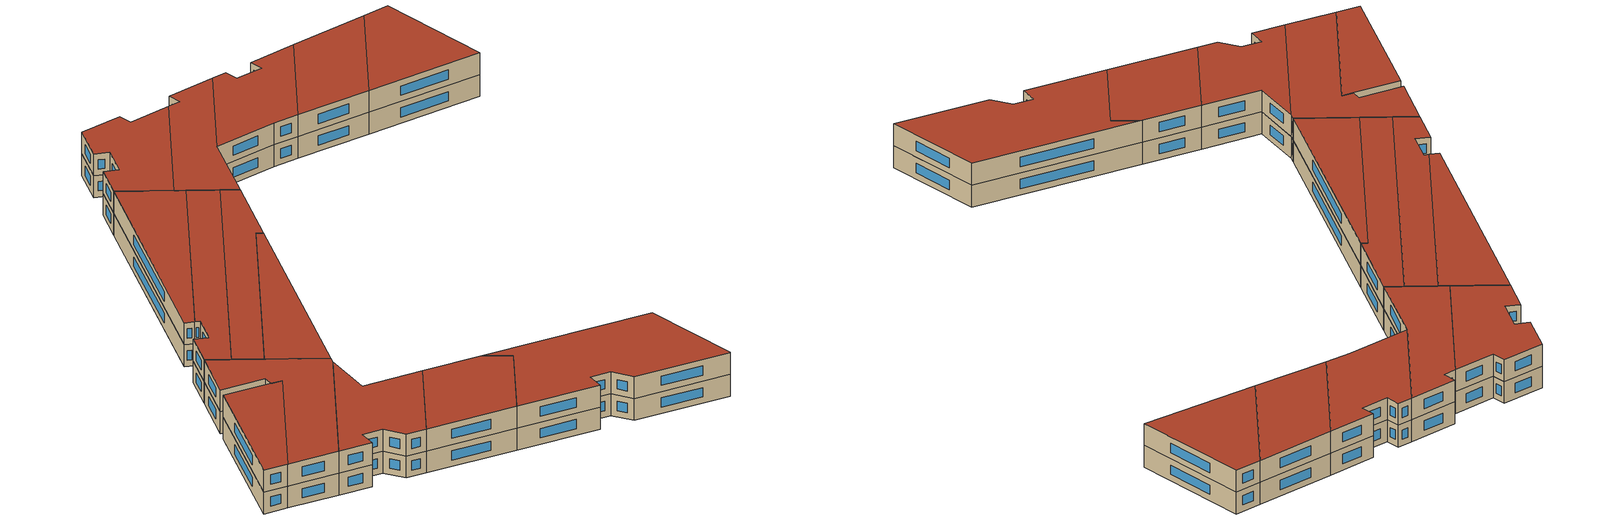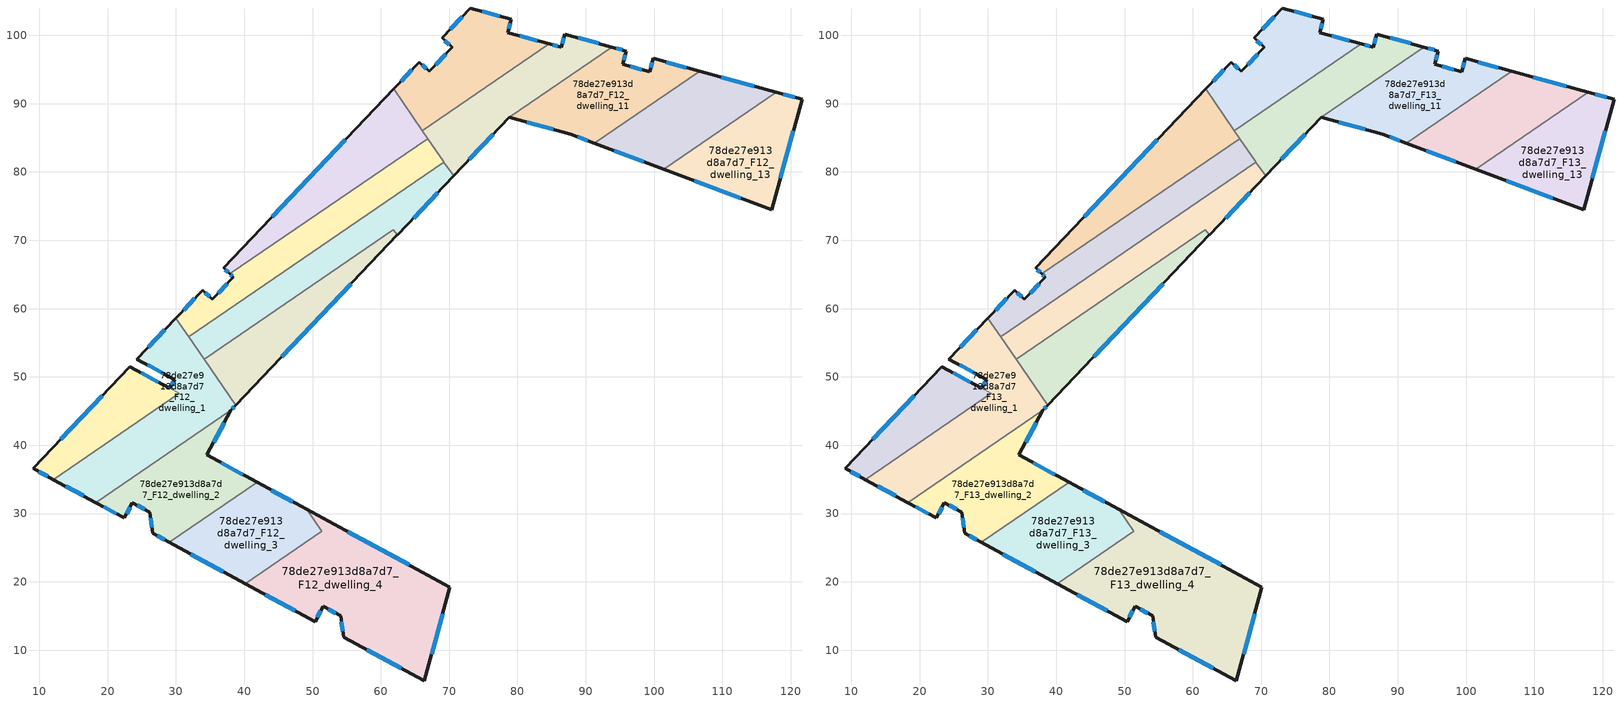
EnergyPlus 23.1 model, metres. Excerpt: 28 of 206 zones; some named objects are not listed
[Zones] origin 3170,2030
78de27e913d8a7d7_F12_dwelling_0
 floor to 78de27e913d8a7d7_F11_dwelling_0 (EU_floor_Construction): 30.49,47.58 12.07,34.97 9.08,36.6 23.26,51.52 z36
 wall outside (EU_wall_Construction): 29.11,48.33 23.26,51.52 9.08,36.6 12.07,34.97 z36:39
 wall to 78de27e913d8a7d7_F12_dwelling_1 (EU_wall_Construction): 30.49,47.58 29.11,48.33 / 12.07,34.97 30.49,47.57 z36:39
 window (EU_Window_Construction): 27.44,49.24 24.93,50.61 / 9.93,36.13 11.22,35.44 / 19.21,47.26 13.13,40.86 z36.86:38.14
78de27e913d8a7d7_F12_dwelling_1
 floor to 78de27e913d8a7d7_F11_dwelling_1 (EU_floor_Construction): 30.01,58.62 38.74,45.86 38.06,45.14 18.28,31.6 12.07,34.97 30.49,47.58 29.11,48.33 29.18,48.46 29.82,49.62 24.3,52.62 z36
 wall outside (EU_wall_Construction): 29.18,48.46 29.11,48.33 / 30.01,58.62 24.3,52.62 29.82,49.62 29.19,48.47 / 38.06,45.14 38.74,45.86 / 12.07,34.97 18.28,31.6 z36:39
 wall to 78de27e913d8a7d7_F12_dwelling_2 (EU_wall_Construction): 18.28,31.6 38.06,45.14 z36:39
 wall to 78de27e913d8a7d7_F12_dwelling_8 (EU_wall_Construction): 38.74,45.86 34.14,52.58 z36:39
 wall to 78de27e913d8a7d7_F12_dwelling_6 (EU_wall_Construction): 31.87,55.9 30.01,58.62 z36:39
 wall to 78de27e913d8a7d7_F12_dwelling_7 (EU_wall_Construction): 34.14,52.58 31.87,55.9 z36:39
 window (EU_Window_Construction): 29.16,48.43 29.13,48.37 / 29.64,49.29 29.37,48.8 / 25.87,51.76 28.24,50.47 / 28.38,56.91 25.93,54.33 / 38.26,45.34 38.55,45.65 / 13.84,34.01 16.5,32.56 z36.86:38.14
78de27e913d8a7d7_F12_dwelling_10
 floor to 78de27e913d8a7d7_F11_dwelling_10 (EU_floor_Construction): 93.84,98.29 78.81,88.01 70.64,79.42 66.1,86.05 84.65,98.74 86.41,98.26 86.96,100.19 z36
 wall outside (EU_wall_Construction): 93.84,98.29 86.96,100.19 86.41,98.26 84.65,98.74 / 70.64,79.42 78.81,88.01 z36:39
 wall to 78de27e913d8a7d7_F12_dwelling_9 (EU_wall_Construction): 84.65,98.74 66.1,86.05 z36:39
 wall to 78de27e913d8a7d7_F12_dwelling_11 (EU_wall_Construction): 78.81,88.01 93.84,98.29 z36:39
 wall to 78de27e913d8a7d7_F12_dwelling_6 (EU_wall_Construction): 66.89,84.9 69.24,81.46 z36:39
 wall to 78de27e913d8a7d7_F12_dwelling_7 (EU_wall_Construction): 69.24,81.46 70.64,79.42 z36:39
 wall to 78de27e913d8a7d7_F12_dwelling_5 (EU_wall_Construction): 66.1,86.05 66.89,84.9 z36:39
 window (EU_Window_Construction): 85.91,98.4 85.15,98.6 / 86.8,99.64 86.57,98.81 / 91.87,98.83 88.92,99.65 / 72.98,81.87 76.48,85.56 z36.86:38.14
78de27e913d8a7d7_F12_dwelling_11
 floor to 78de27e913d8a7d7_F11_dwelling_11 (EU_floor_Construction): 106.67,94.76 91.27,84.22 87.84,85.51 78.81,88.01 93.84,98.29 95.94,97.71 95.41,95.78 99.34,94.68 99.89,96.63 z36
 wall outside (EU_wall_Construction): 106.67,94.76 99.89,96.63 99.34,94.68 95.41,95.78 95.94,97.71 93.84,98.29 / 78.81,88.01 87.84,85.51 91.27,84.22 z36:39
 wall to 78de27e913d8a7d7_F12_dwelling_12 (EU_wall_Construction): 91.27,84.22 106.67,94.76 z36:39
 window (EU_Window_Construction): 99.73,96.07 99.5,95.24 / 104.73,95.29 101.82,96.09 / 88.82,85.14 90.29,84.59 / 81.39,87.3 85.26,86.23 / 95.34,97.88 94.44,98.13 / 95.56,96.33 95.79,97.16 / 98.22,95 96.53,95.46 z36.86:38.14
78de27e913d8a7d7_F12_dwelling_12
 floor to 78de27e913d8a7d7_F11_dwelling_12 (EU_floor_Construction): 117.87,91.68 101.39,80.4 91.27,84.22 106.67,94.76 z36
 wall outside (EU_wall_Construction): 117.87,91.68 106.67,94.76 / 91.27,84.22 101.39,80.4 z36:39
 wall to 78de27e913d8a7d7_F12_dwelling_13 (EU_wall_Construction): 101.39,80.4 117.87,91.68 z36:39
 window (EU_Window_Construction): 114.67,92.56 109.87,93.88 / 94.16,83.13 98.5,81.49 z36.86:38.14
78de27e913d8a7d7_F12_dwelling_13
 floor to 78de27e913d8a7d7_F11_dwelling_13 (EU_floor_Construction): 121.66,90.63 117.21,74.44 101.39,80.4 117.87,91.68 z36
 wall outside (EU_wall_Construction): 101.39,80.4 117.21,74.44 121.66,90.63 117.87,91.68 z36:39
 window (EU_Window_Construction): 120.58,90.93 118.95,91.38 / 118.48,79.07 120.39,86.01 / 105.91,78.7 112.69,76.15 z36.86:38.14
78de27e913d8a7d7_F12_dwelling_2
 floor to 78de27e913d8a7d7_F11_dwelling_2 (EU_floor_Construction): 38.06,45.14 34.49,38.57 41.89,34.56 29.03,25.76 26.58,27.09 26.16,30.2 23.63,31.59 22.42,29.35 18.28,31.6 z36
 wall outside (EU_wall_Construction): 18.28,31.6 22.42,29.35 23.63,31.59 26.16,30.2 26.58,27.09 29.03,25.76 / 41.89,34.56 34.49,38.57 38.06,45.14 z36:39
 wall to 78de27e913d8a7d7_F12_dwelling_3 (EU_wall_Construction): 29.03,25.76 41.89,34.56 z36:39
 window (EU_Window_Construction): 27.28,26.71 28.33,26.14 / 26.28,29.31 26.46,27.98 / 24.35,31.19 25.44,30.59 / 22.77,29.99 23.29,30.95 / 19.46,30.96 21.24,29.99 / 35.51,40.45 37.04,43.26 / 39.78,35.7 36.61,37.43 z36.86:38.14
78de27e913d8a7d7_F12_dwelling_3
 floor to 78de27e913d8a7d7_F11_dwelling_3 (EU_floor_Construction): 49.19,30.59 51.36,27.42 40.12,19.73 29.03,25.76 41.89,34.56 z36
 wall outside (EU_wall_Construction): 29.03,25.76 40.12,19.73 / 49.19,30.59 41.89,34.56 z36:39
 wall to 78de27e913d8a7d7_F12_dwelling_4 (EU_wall_Construction): 40.12,19.73 51.36,27.42 49.19,30.59 z36:39
 window (EU_Window_Construction): 32.2,24.04 36.96,21.46 / 47.1,31.73 43.97,33.42 z36.86:38.14
78de27e913d8a7d7_F12_dwelling_4
 floor to 78de27e913d8a7d7_F11_dwelling_4 (EU_floor_Construction): 70.12,19.22 66.34,5.51 66.34,5.49 54.54,11.9 54.12,15.01 51.59,16.4 50.38,14.16 40.12,19.73 51.36,27.42 49.19,30.59 z36
 wall outside (EU_wall_Construction): 40.12,19.73 50.38,14.16 51.59,16.4 54.12,15.01 54.54,11.9 66.34,5.49 66.34,5.51 70.12,19.22 49.19,30.59 z36:39
 window (EU_Window_Construction): 50.72,14.8 51.24,15.76 / 43.05,18.14 47.45,15.76 / 64.14,22.47 55.17,27.34 / 67.42,9.43 69.04,15.31 / 57.91,10.07 62.97,7.33 / 54.24,14.12 54.42,12.79 / 52.31,16 53.39,15.41 z36.86:38.14
78de27e913d8a7d7_F12_dwelling_5
 floor to 78de27e913d8a7d7_F11_dwelling_5 (EU_floor_Construction): 61.91,92.19 66.89,84.9 37.91,65.07 36.98,65.96 z36
 wall outside (EU_wall_Construction): 61.91,92.19 36.98,65.96 37.91,65.07 z36:39
 wall to 78de27e913d8a7d7_F12_dwelling_6 (EU_wall_Construction): 37.91,65.07 66.89,84.9 z36:39
 wall to 78de27e913d8a7d7_F12_dwelling_9 (EU_wall_Construction): 66.1,86.05 61.91,92.19 z36:39
 window (EU_Window_Construction): 37.24,65.7 37.64,65.32 / 54.78,84.69 44.1,73.45 z36.86:38.14
78de27e913d8a7d7_F12_dwelling_6
 floor to 78de27e913d8a7d7_F11_dwelling_6 (EU_floor_Construction): 66.89,84.9 69.24,81.46 31.87,55.9 30.01,58.62 33.9,62.72 35.35,61.33 38.42,64.58 37.91,65.07 z36
 wall outside (EU_wall_Construction): 37.91,65.07 38.42,64.58 35.35,61.33 33.9,62.72 30.01,58.62 z36:39
 wall to 78de27e913d8a7d7_F12_dwelling_7 (EU_wall_Construction): 31.87,55.9 69.24,81.46 z36:39
 window (EU_Window_Construction): 37.55,63.65 36.23,62.26 / 38.05,64.93 38.28,64.72 / 32.79,61.55 31.12,59.79 / 34.94,61.73 34.31,62.32 z36.86:38.14
78de27e913d8a7d7_F12_dwelling_7
 floor to 78de27e913d8a7d7_F11_dwelling_7 (EU_floor_Construction): 69.24,81.46 70.64,79.42 62.44,70.79 61.82,71.51 34.14,52.58 31.87,55.9 z36
 wall outside (EU_wall_Construction): 62.44,70.79 70.64,79.42 z36:39
 wall to 78de27e913d8a7d7_F12_dwelling_8 (EU_wall_Construction): 34.14,52.58 61.82,71.51 62.44,70.79 z36:39
 window (EU_Window_Construction): 64.79,73.26 68.3,76.95 z36.86:38.14
78de27e913d8a7d7_F12_dwelling_8
 floor to 78de27e913d8a7d7_F11_dwelling_8 (EU_floor_Construction): 61.82,71.51 62.44,70.79 38.74,45.86 34.14,52.58 z36
 wall outside (EU_wall_Construction): 38.74,45.86 62.44,70.79 z36:39
 window (EU_Window_Construction): 45.51,52.98 55.67,63.66 z36.86:38.14
78de27e913d8a7d7_F12_dwelling_9
 floor to 78de27e913d8a7d7_F11_dwelling_9 (EU_floor_Construction): 84.65,98.74 66.1,86.05 61.91,92.19 65.62,96.1 67.08,94.73 70.43,98.24 68.97,99.62 73.13,104 79.13,102.34 78.61,100.41 z36
 wall outside (EU_wall_Construction): 84.65,98.74 78.61,100.41 79.13,102.34 73.13,104 68.97,99.62 70.43,98.24 67.08,94.73 65.62,96.1 61.91,92.19 z36:39
 window (EU_Window_Construction): 69.47,97.24 68.04,95.73 / 69.39,99.23 70.01,98.64 / 71.94,102.75 70.16,100.87 / 77.41,102.81 74.84,103.52 / 78.76,100.96 78.98,101.79 / 82.93,99.22 80.34,99.93 / 64.56,94.98 62.97,93.3 / 66.67,95.12 66.04,95.71 z36.86:38.14
78de27e913d8a7d7_F13_dwelling_0
 floor to 78de27e913d8a7d7_F12_dwelling_0 (EU_floor_Construction): 30.49,47.58 12.07,34.97 9.08,36.6 23.26,51.52 z39
 wall outside (EU_wall_Construction): 29.11,48.33 23.26,51.52 9.08,36.6 12.07,34.97 z39:42
 wall to 78de27e913d8a7d7_F13_dwelling_1 (EU_wall_Construction): 30.49,47.58 29.11,48.33 / 12.07,34.97 30.49,47.57 z39:42
 window (EU_Window_Construction): 27.44,49.24 24.93,50.61 / 9.93,36.13 11.22,35.44 / 19.21,47.26 13.13,40.86 z39.86:41.14
 roof outside (EU_roof_Construction): 30.49,47.57 29.11,48.33 23.26,51.52 9.08,36.6 12.07,34.97 z42
78de27e913d8a7d7_F13_dwelling_1
 floor to 78de27e913d8a7d7_F12_dwelling_1 (EU_floor_Construction): 30.01,58.62 38.74,45.86 38.06,45.14 18.28,31.6 12.07,34.97 30.49,47.58 29.11,48.33 29.18,48.46 29.82,49.62 24.3,52.62 z39
 wall outside (EU_wall_Construction): 29.18,48.46 29.11,48.33 / 30.01,58.62 24.3,52.62 29.82,49.62 29.19,48.47 / 38.06,45.14 38.74,45.86 / 12.07,34.97 18.28,31.6 z39:42
 wall to 78de27e913d8a7d7_F13_dwelling_2 (EU_wall_Construction): 18.28,31.6 38.06,45.14 z39:42
 wall to 78de27e913d8a7d7_F13_dwelling_8 (EU_wall_Construction): 38.74,45.86 34.14,52.58 z39:42
 wall to 78de27e913d8a7d7_F13_dwelling_6 (EU_wall_Construction): 31.87,55.9 30.01,58.62 z39:42
 wall to 78de27e913d8a7d7_F13_dwelling_7 (EU_wall_Construction): 34.14,52.58 31.87,55.9 z39:42
 window (EU_Window_Construction): 29.16,48.43 29.13,48.37 / 29.64,49.29 29.37,48.8 / 25.87,51.76 28.24,50.47 / 28.38,56.91 25.93,54.33 / 38.26,45.34 38.55,45.65 / 13.84,34.01 16.5,32.56 z39.86:41.14
 roof outside (EU_roof_Construction): 38.06,45.14 38.74,45.86 30.01,58.62 24.3,52.62 29.82,49.62 29.19,48.47 29.11,48.33 30.49,47.58 12.07,34.97 18.28,31.6 z42
78de27e913d8a7d7_F13_dwelling_10
 floor to 78de27e913d8a7d7_F12_dwelling_10 (EU_floor_Construction): 93.84,98.29 78.81,88.01 70.64,79.42 66.1,86.05 84.65,98.74 86.41,98.26 86.96,100.19 z39
 wall outside (EU_wall_Construction): 93.84,98.29 86.96,100.19 86.41,98.26 84.65,98.74 / 70.64,79.42 78.81,88.01 z39:42
 wall to 78de27e913d8a7d7_F13_dwelling_9 (EU_wall_Construction): 84.65,98.74 66.1,86.05 z39:42
 wall to 78de27e913d8a7d7_F13_dwelling_11 (EU_wall_Construction): 78.81,88.01 93.84,98.29 z39:42
 wall to 78de27e913d8a7d7_F13_dwelling_6 (EU_wall_Construction): 66.89,84.9 69.24,81.46 z39:42
 wall to 78de27e913d8a7d7_F13_dwelling_7 (EU_wall_Construction): 69.24,81.46 70.64,79.42 z39:42
 wall to 78de27e913d8a7d7_F13_dwelling_5 (EU_wall_Construction): 66.1,86.05 66.89,84.9 z39:42
 window (EU_Window_Construction): 85.91,98.4 85.15,98.6 / 86.8,99.64 86.57,98.81 / 91.87,98.83 88.92,99.65 / 72.98,81.87 76.48,85.56 z39.86:41.14
 roof outside (EU_roof_Construction): 78.81,88.01 93.84,98.29 86.96,100.19 86.41,98.26 84.65,98.74 66.1,86.05 70.64,79.42 z42
78de27e913d8a7d7_F13_dwelling_11
 floor to 78de27e913d8a7d7_F12_dwelling_11 (EU_floor_Construction): 106.67,94.76 91.27,84.22 87.84,85.51 78.81,88.01 93.84,98.29 95.94,97.71 95.41,95.78 99.34,94.68 99.89,96.63 z39
 wall outside (EU_wall_Construction): 106.67,94.76 99.89,96.63 99.34,94.68 95.41,95.78 95.94,97.71 93.84,98.29 / 78.81,88.01 87.84,85.51 91.27,84.22 z39:42
 wall to 78de27e913d8a7d7_F13_dwelling_12 (EU_wall_Construction): 91.27,84.22 106.67,94.76 z39:42
 window (EU_Window_Construction): 99.73,96.07 99.5,95.24 / 104.73,95.29 101.82,96.09 / 88.82,85.14 90.29,84.59 / 81.39,87.3 85.26,86.23 / 95.34,97.88 94.44,98.13 / 95.56,96.33 95.79,97.16 / 98.22,95 96.53,95.46 z39.86:41.14
 roof outside (EU_roof_Construction): 106.67,94.76 99.89,96.63 99.34,94.68 95.41,95.78 95.94,97.71 93.84,98.29 78.81,88.01 87.84,85.51 91.27,84.22 z42
78de27e913d8a7d7_F13_dwelling_12
 floor to 78de27e913d8a7d7_F12_dwelling_12 (EU_floor_Construction): 117.87,91.68 101.39,80.4 91.27,84.22 106.67,94.76 z39
 wall outside (EU_wall_Construction): 117.87,91.68 106.67,94.76 / 91.27,84.22 101.39,80.4 z39:42
 wall to 78de27e913d8a7d7_F13_dwelling_13 (EU_wall_Construction): 101.39,80.4 117.87,91.68 z39:42
 window (EU_Window_Construction): 114.67,92.56 109.87,93.88 / 94.16,83.13 98.5,81.49 z39.86:41.14
 roof outside (EU_roof_Construction): 117.87,91.68 106.67,94.76 91.27,84.22 101.39,80.4 z42
78de27e913d8a7d7_F13_dwelling_13
 floor to 78de27e913d8a7d7_F12_dwelling_13 (EU_floor_Construction): 121.66,90.63 117.21,74.44 101.39,80.4 117.87,91.68 z39
 wall outside (EU_wall_Construction): 101.39,80.4 117.21,74.44 121.66,90.63 117.87,91.68 z39:42
 window (EU_Window_Construction): 120.58,90.93 118.95,91.38 / 118.48,79.07 120.39,86.01 / 105.91,78.7 112.69,76.15 z39.86:41.14
 roof outside (EU_roof_Construction): 117.21,74.44 121.66,90.63 117.87,91.68 101.39,80.4 z42
78de27e913d8a7d7_F13_dwelling_2
 floor to 78de27e913d8a7d7_F12_dwelling_2 (EU_floor_Construction): 38.06,45.14 34.49,38.57 41.89,34.56 29.03,25.76 26.58,27.09 26.16,30.2 23.63,31.59 22.42,29.35 18.28,31.6 z39
 wall outside (EU_wall_Construction): 18.28,31.6 22.42,29.35 23.63,31.59 26.16,30.2 26.58,27.09 29.03,25.76 / 41.89,34.56 34.49,38.57 38.06,45.14 z39:42
 wall to 78de27e913d8a7d7_F13_dwelling_3 (EU_wall_Construction): 29.03,25.76 41.89,34.56 z39:42
 window (EU_Window_Construction): 27.28,26.71 28.33,26.14 / 26.28,29.31 26.46,27.98 / 24.35,31.19 25.44,30.59 / 22.77,29.99 23.29,30.95 / 19.46,30.96 21.24,29.99 / 35.51,40.45 37.04,43.26 / 39.78,35.7 36.61,37.43 z39.86:41.14
 roof outside (EU_roof_Construction): 41.89,34.56 34.49,38.57 38.06,45.14 18.28,31.6 22.42,29.35 23.63,31.59 26.16,30.2 26.58,27.09 29.03,25.76 z42
78de27e913d8a7d7_F13_dwelling_3
 floor to 78de27e913d8a7d7_F12_dwelling_3 (EU_floor_Construction): 49.19,30.59 51.36,27.42 40.12,19.73 29.03,25.76 41.89,34.56 z39
 wall outside (EU_wall_Construction): 29.03,25.76 40.12,19.73 / 49.19,30.59 41.89,34.56 z39:42
 wall to 78de27e913d8a7d7_F13_dwelling_4 (EU_wall_Construction): 40.12,19.73 51.36,27.42 49.19,30.59 z39:42
 window (EU_Window_Construction): 32.2,24.04 36.96,21.46 / 47.1,31.73 43.97,33.42 z39.86:41.14
 roof outside (EU_roof_Construction): 51.36,27.42 49.19,30.59 41.89,34.56 29.03,25.76 40.12,19.73 z42
78de27e913d8a7d7_F13_dwelling_4
 floor to 78de27e913d8a7d7_F12_dwelling_4 (EU_floor_Construction): 70.12,19.22 66.34,5.51 66.34,5.49 54.54,11.9 54.12,15.01 51.59,16.4 50.38,14.16 40.12,19.73 51.36,27.42 49.19,30.59 z39
 wall outside (EU_wall_Construction): 40.12,19.73 50.38,14.16 51.59,16.4 54.12,15.01 54.54,11.9 66.34,5.49 66.34,5.51 70.12,19.22 49.19,30.59 z39:42
 window (EU_Window_Construction): 50.72,14.8 51.24,15.76 / 43.05,18.14 47.45,15.76 / 64.14,22.47 55.17,27.34 / 67.42,9.43 69.04,15.31 / 57.91,10.07 62.97,7.33 / 54.24,14.12 54.42,12.79 / 52.31,16 53.39,15.41 z39.86:41.14
 roof outside (EU_roof_Construction): 66.34,5.51 70.12,19.22 49.19,30.59 51.36,27.42 40.12,19.73 50.38,14.16 51.59,16.4 54.12,15.01 54.54,11.9 66.34,5.49 z42
78de27e913d8a7d7_F13_dwelling_5
 floor to 78de27e913d8a7d7_F12_dwelling_5 (EU_floor_Construction): 61.91,92.19 66.89,84.9 37.91,65.07 36.98,65.96 z39
 wall outside (EU_wall_Construction): 61.91,92.19 36.98,65.96 37.91,65.07 z39:42
 wall to 78de27e913d8a7d7_F13_dwelling_6 (EU_wall_Construction): 37.91,65.07 66.89,84.9 z39:42
 wall to 78de27e913d8a7d7_F13_dwelling_9 (EU_wall_Construction): 66.1,86.05 61.91,92.19 z39:42
 window (EU_Window_Construction): 37.24,65.7 37.64,65.32 / 54.78,84.69 44.1,73.45 z39.86:41.14
 roof outside (EU_roof_Construction): 66.89,84.9 61.91,92.19 36.98,65.96 37.91,65.07 z42
78de27e913d8a7d7_F13_dwelling_6
 floor to 78de27e913d8a7d7_F12_dwelling_6 (EU_floor_Construction): 66.89,84.9 69.24,81.46 31.87,55.9 30.01,58.62 33.9,62.72 35.35,61.33 38.42,64.58 37.91,65.07 z39
 wall outside (EU_wall_Construction): 37.91,65.07 38.42,64.58 35.35,61.33 33.9,62.72 30.01,58.62 z39:42
 wall to 78de27e913d8a7d7_F13_dwelling_7 (EU_wall_Construction): 31.87,55.9 69.24,81.46 z39:42
 window (EU_Window_Construction): 37.55,63.65 36.23,62.26 / 38.05,64.93 38.28,64.72 / 32.79,61.55 31.12,59.79 / 34.94,61.73 34.31,62.32 z39.86:41.14
 roof outside (EU_roof_Construction): 69.24,81.46 66.89,84.9 37.91,65.07 38.42,64.58 35.35,61.33 33.9,62.72 30.01,58.62 31.87,55.9 z42
78de27e913d8a7d7_F13_dwelling_7
 floor to 78de27e913d8a7d7_F12_dwelling_7 (EU_floor_Construction): 69.24,81.46 70.64,79.42 62.44,70.79 61.82,71.51 34.14,52.58 31.87,55.9 z39
 wall outside (EU_wall_Construction): 62.44,70.79 70.64,79.42 z39:42
 wall to 78de27e913d8a7d7_F13_dwelling_8 (EU_wall_Construction): 34.14,52.58 61.82,71.51 62.44,70.79 z39:42
 window (EU_Window_Construction): 64.79,73.26 68.3,76.95 z39.86:41.14
 roof outside (EU_roof_Construction): 62.44,70.79 70.64,79.42 69.24,81.46 31.87,55.9 34.14,52.58 61.82,71.51 z42
78de27e913d8a7d7_F13_dwelling_8
 floor to 78de27e913d8a7d7_F12_dwelling_8 (EU_floor_Construction): 61.82,71.51 62.44,70.79 38.74,45.86 34.14,52.58 z39
 wall outside (EU_wall_Construction): 38.74,45.86 62.44,70.79 z39:42
 window (EU_Window_Construction): 45.51,52.98 55.67,63.66 z39.86:41.14
 roof outside (EU_roof_Construction): 38.74,45.86 62.44,70.79 61.82,71.51 34.14,52.58 z42
78de27e913d8a7d7_F13_dwelling_9
 floor to 78de27e913d8a7d7_F12_dwelling_9 (EU_floor_Construction): 84.65,98.74 66.1,86.05 61.91,92.19 65.62,96.1 67.08,94.73 70.43,98.24 68.97,99.62 73.13,104 79.13,102.34 78.61,100.41 z39
 wall outside (EU_wall_Construction): 84.65,98.74 78.61,100.41 79.13,102.34 73.13,104 68.97,99.62 70.43,98.24 67.08,94.73 65.62,96.1 61.91,92.19 z39:42
 window (EU_Window_Construction): 69.47,97.24 68.04,95.73 / 69.39,99.23 70.01,98.64 / 71.94,102.75 70.16,100.87 / 77.41,102.81 74.84,103.52 / 78.76,100.96 78.98,101.79 / 82.93,99.22 80.34,99.93 / 64.56,94.98 62.97,93.3 / 66.67,95.12 66.04,95.71 z39.86:41.14
 roof outside (EU_roof_Construction): 84.65,98.74 78.61,100.41 79.13,102.34 73.13,104 68.97,99.62 70.43,98.24 67.08,94.73 65.62,96.1 61.91,92.19 66.1,86.05 z42
[Building]
EU S2 Campaign: North Axis=0; Terrain=City; Solar Distribution=FullExterior
[Site:Location]
Helsinki-Vantaa.AP: Latitude=60.317; Longitude=24.963; Time Zone=2; Elevation=54.6
[SizingPeriod:WeatherFileDays]
AnnualSizingPeriod: Begin Month=1; Begin Day of Month=1; End Month=12; End Day of Month=31; Day of Week for Start Day=Monday; Use Weather File Daylight Saving Period=No; Use Weather File Rain and Snow Indicators=No
[MATERIAL]
EU_InternalMass_Material: Roughness=MediumRough; Thickness=0.1; Conductivity=1; Density=1800; Specific Heat=900; Thermal Absorptance=0.9; Solar Absorptance=0.7; Visible Absorptance=0.7
[MATERIAL:NOMASS] Roughness=MediumRough; Thermal Absorptance=0.9; Solar Absorptance=0.7; Visible Absorptance=0.7
Name | Thermal Resistance
EU_wall_NoMass | 5.91765
EU_roof_NoMass | 11.1778
EU_floor_NoMass | 6.2875
[WINDOWMATERIAL:SIMPLEGLAZINGSYSTEM]
EU_Window_SimpleGlazing: UFactor=0.994035; Solar Heat Gain Coefficient=0.7; Visible Transmittance=0.7
[CONSTRUCTION]
EU_wall_Construction: EU_wall_NoMass
EU_roof_Construction: EU_roof_NoMass
EU_floor_Construction: EU_floor_NoMass
EU_Window_Construction: EU_Window_SimpleGlazing
EU_InternalMass_Construction: EU_InternalMass_Material
[ZONE] Type=1; Multiplier=1; Ceiling Height=autocalculate; Floor Area=autocalculate; Part of Total Floor Area=Yes
Name | Volume
78de27e913d8a7d7_F12_dwelling_0; 78de27e913d8a7d7_F13_dwelling_0 | 347.41
78de27e913d8a7d7_F12_dwelling_1; 78de27e913d8a7d7_F13_dwelling_1 | 671.095
78de27e913d8a7d7_F12_dwelling_10; 78de27e913d8a7d7_F13_dwelling_10 | 495.004
78de27e913d8a7d7_F12_dwelling_11; 78de27e913d8a7d7_F13_dwelling_11 | 532.723
78de27e913d8a7d7_F12_dwelling_12; 78de27e913d8a7d7_F13_dwelling_12 | 513.83
78de27e913d8a7d7_F12_dwelling_13; 78de27e913d8a7d7_F13_dwelling_13 | 513.903
78de27e913d8a7d7_F12_dwelling_2; 78de27e913d8a7d7_F13_dwelling_2 | 523.069
78de27e913d8a7d7_F12_dwelling_3; 78de27e913d8a7d7_F13_dwelling_3 | 513.867
78de27e913d8a7d7_F12_dwelling_4; 78de27e913d8a7d7_F13_dwelling_4 | 1008.59
78de27e913d8a7d7_F12_dwelling_5; 78de27e913d8a7d7_F13_dwelling_5 | 534.941
78de27e913d8a7d7_F12_dwelling_6; 78de27e913d8a7d7_F13_dwelling_6 | 544.922
78de27e913d8a7d7_F12_dwelling_7; 78de27e913d8a7d7_F13_dwelling_7 | 536.071
78de27e913d8a7d7_F12_dwelling_8; 78de27e913d8a7d7_F13_dwelling_8 | 458.695
78de27e913d8a7d7_F12_dwelling_9; 78de27e913d8a7d7_F13_dwelling_9 | 513.847
[INTERNALMASS] Construction=EU_InternalMass_Construction
Name | Zone or ZoneList | Surface Area
78de27e913d8a7d7_F12_dwelling_0_EU_InternalMass | 78de27e913d8a7d7_F12_dwelling_0 | 115.803
78de27e913d8a7d7_F12_dwelling_1_EU_InternalMass | 78de27e913d8a7d7_F12_dwelling_1 | 223.71
78de27e913d8a7d7_F12_dwelling_2_EU_InternalMass | 78de27e913d8a7d7_F12_dwelling_2 | 174.356
78de27e913d8a7d7_F12_dwelling_3_EU_InternalMass | 78de27e913d8a7d7_F12_dwelling_3 | 171.289
78de27e913d8a7d7_F12_dwelling_4_EU_InternalMass | 78de27e913d8a7d7_F12_dwelling_4 | 336.197
78de27e913d8a7d7_F12_dwelling_5_EU_InternalMass | 78de27e913d8a7d7_F12_dwelling_5 | 178.314
78de27e913d8a7d7_F12_dwelling_6_EU_InternalMass | 78de27e913d8a7d7_F12_dwelling_6 | 181.643
78de27e913d8a7d7_F12_dwelling_7_EU_InternalMass | 78de27e913d8a7d7_F12_dwelling_7 | 178.694
78de27e913d8a7d7_F12_dwelling_8_EU_InternalMass | 78de27e913d8a7d7_F12_dwelling_8 | 152.884
78de27e913d8a7d7_F12_dwelling_9_EU_InternalMass | 78de27e913d8a7d7_F12_dwelling_9 | 171.286
78de27e913d8a7d7_F12_dwelling_10_EU_InternalMass | 78de27e913d8a7d7_F12_dwelling_10 | 165.003
78de27e913d8a7d7_F12_dwelling_11_EU_InternalMass | 78de27e913d8a7d7_F12_dwelling_11 | 177.58
78de27e913d8a7d7_F12_dwelling_12_EU_InternalMass | 78de27e913d8a7d7_F12_dwelling_12 | 171.276
78de27e913d8a7d7_F12_dwelling_13_EU_InternalMass | 78de27e913d8a7d7_F12_dwelling_13 | 171.301
78de27e913d8a7d7_F13_dwelling_0_EU_InternalMass | 78de27e913d8a7d7_F13_dwelling_0 | 115.803
78de27e913d8a7d7_F13_dwelling_1_EU_InternalMass | 78de27e913d8a7d7_F13_dwelling_1 | 223.71
78de27e913d8a7d7_F13_dwelling_2_EU_InternalMass | 78de27e913d8a7d7_F13_dwelling_2 | 174.356
78de27e913d8a7d7_F13_dwelling_3_EU_InternalMass | 78de27e913d8a7d7_F13_dwelling_3 | 171.289
78de27e913d8a7d7_F13_dwelling_4_EU_InternalMass | 78de27e913d8a7d7_F13_dwelling_4 | 336.197
78de27e913d8a7d7_F13_dwelling_5_EU_InternalMass | 78de27e913d8a7d7_F13_dwelling_5 | 178.314
78de27e913d8a7d7_F13_dwelling_6_EU_InternalMass | 78de27e913d8a7d7_F13_dwelling_6 | 181.643
78de27e913d8a7d7_F13_dwelling_7_EU_InternalMass | 78de27e913d8a7d7_F13_dwelling_7 | 178.694
78de27e913d8a7d7_F13_dwelling_8_EU_InternalMass | 78de27e913d8a7d7_F13_dwelling_8 | 152.884
78de27e913d8a7d7_F13_dwelling_9_EU_InternalMass | 78de27e913d8a7d7_F13_dwelling_9 | 171.286
78de27e913d8a7d7_F13_dwelling_10_EU_InternalMass | 78de27e913d8a7d7_F13_dwelling_10 | 165.003
78de27e913d8a7d7_F13_dwelling_11_EU_InternalMass | 78de27e913d8a7d7_F13_dwelling_11 | 177.58
78de27e913d8a7d7_F13_dwelling_12_EU_InternalMass | 78de27e913d8a7d7_F13_dwelling_12 | 171.276
78de27e913d8a7d7_F13_dwelling_13_EU_InternalMass | 78de27e913d8a7d7_F13_dwelling_13 | 171.301
[OTHEREQUIPMENT] Fuel Type=Electricity; Design Level Calculation Method=Watts/Area; Power per Zone Floor Area=1; Fraction Latent=0; Fraction Radiant=0; Fraction Lost=0; Carbon Dioxide Generation Rate=0; EndUse Subcategory=EU_Step8_InternalGains
Name | Zone or ZoneList or Space or SpaceList | Schedule
EU_Step8_InternalGain_78de27e913d8a7d7_F12_dwelling_0_f000 | 78de27e913d8a7d7_F12_dwelling_0 | EU_Step8_GainSchedule_78de27e913d8a7d7_F12_dwelling_0_f000
EU_Step8_InternalGain_78de27e913d8a7d7_F12_dwelling_1_f000 | 78de27e913d8a7d7_F12_dwelling_1 | EU_Step8_GainSchedule_78de27e913d8a7d7_F12_dwelling_1_f000
EU_Step8_InternalGain_78de27e913d8a7d7_F12_dwelling_2_f000 | 78de27e913d8a7d7_F12_dwelling_2 | EU_Step8_GainSchedule_78de27e913d8a7d7_F12_dwelling_2_f000
EU_Step8_InternalGain_78de27e913d8a7d7_F12_dwelling_3_f000 | 78de27e913d8a7d7_F12_dwelling_3 | EU_Step8_GainSchedule_78de27e913d8a7d7_F12_dwelling_3_f000
EU_Step8_InternalGain_78de27e913d8a7d7_F12_dwelling_4_f000 | 78de27e913d8a7d7_F12_dwelling_4 | EU_Step8_GainSchedule_78de27e913d8a7d7_F12_dwelling_4_f000
EU_Step8_InternalGain_78de27e913d8a7d7_F12_dwelling_5_f000 | 78de27e913d8a7d7_F12_dwelling_5 | EU_Step8_GainSchedule_78de27e913d8a7d7_F12_dwelling_5_f000
EU_Step8_InternalGain_78de27e913d8a7d7_F12_dwelling_6_f000 | 78de27e913d8a7d7_F12_dwelling_6 | EU_Step8_GainSchedule_78de27e913d8a7d7_F12_dwelling_6_f000
EU_Step8_InternalGain_78de27e913d8a7d7_F12_dwelling_7_f000 | 78de27e913d8a7d7_F12_dwelling_7 | EU_Step8_GainSchedule_78de27e913d8a7d7_F12_dwelling_7_f000
EU_Step8_InternalGain_78de27e913d8a7d7_F12_dwelling_8_f000 | 78de27e913d8a7d7_F12_dwelling_8 | EU_Step8_GainSchedule_78de27e913d8a7d7_F12_dwelling_8_f000
EU_Step8_InternalGain_78de27e913d8a7d7_F12_dwelling_9_f000 | 78de27e913d8a7d7_F12_dwelling_9 | EU_Step8_GainSchedule_78de27e913d8a7d7_F12_dwelling_9_f000
EU_Step8_InternalGain_78de27e913d8a7d7_F12_dwelling_10_f000 | 78de27e913d8a7d7_F12_dwelling_10 | EU_Step8_GainSchedule_78de27e913d8a7d7_F12_dwelling_10_f000
EU_Step8_InternalGain_78de27e913d8a7d7_F12_dwelling_11_f000 | 78de27e913d8a7d7_F12_dwelling_11 | EU_Step8_GainSchedule_78de27e913d8a7d7_F12_dwelling_11_f000
EU_Step8_InternalGain_78de27e913d8a7d7_F12_dwelling_12_f000 | 78de27e913d8a7d7_F12_dwelling_12 | EU_Step8_GainSchedule_78de27e913d8a7d7_F12_dwelling_12_f000
EU_Step8_InternalGain_78de27e913d8a7d7_F12_dwelling_13_f000 | 78de27e913d8a7d7_F12_dwelling_13 | EU_Step8_GainSchedule_78de27e913d8a7d7_F12_dwelling_13_f000
EU_Step8_InternalGain_78de27e913d8a7d7_F13_dwelling_0_f000 | 78de27e913d8a7d7_F13_dwelling_0 | EU_Step8_GainSchedule_78de27e913d8a7d7_F13_dwelling_0_f000
EU_Step8_InternalGain_78de27e913d8a7d7_F13_dwelling_1_f000 | 78de27e913d8a7d7_F13_dwelling_1 | EU_Step8_GainSchedule_78de27e913d8a7d7_F13_dwelling_1_f000
EU_Step8_InternalGain_78de27e913d8a7d7_F13_dwelling_2_f000 | 78de27e913d8a7d7_F13_dwelling_2 | EU_Step8_GainSchedule_78de27e913d8a7d7_F13_dwelling_2_f000
EU_Step8_InternalGain_78de27e913d8a7d7_F13_dwelling_3_f000 | 78de27e913d8a7d7_F13_dwelling_3 | EU_Step8_GainSchedule_78de27e913d8a7d7_F13_dwelling_3_f000
EU_Step8_InternalGain_78de27e913d8a7d7_F13_dwelling_4_f000 | 78de27e913d8a7d7_F13_dwelling_4 | EU_Step8_GainSchedule_78de27e913d8a7d7_F13_dwelling_4_f000
EU_Step8_InternalGain_78de27e913d8a7d7_F13_dwelling_5_f000 | 78de27e913d8a7d7_F13_dwelling_5 | EU_Step8_GainSchedule_78de27e913d8a7d7_F13_dwelling_5_f000
EU_Step8_InternalGain_78de27e913d8a7d7_F13_dwelling_6_f000 | 78de27e913d8a7d7_F13_dwelling_6 | EU_Step8_GainSchedule_78de27e913d8a7d7_F13_dwelling_6_f000
EU_Step8_InternalGain_78de27e913d8a7d7_F13_dwelling_7_f000 | 78de27e913d8a7d7_F13_dwelling_7 | EU_Step8_GainSchedule_78de27e913d8a7d7_F13_dwelling_7_f000
EU_Step8_InternalGain_78de27e913d8a7d7_F13_dwelling_8_f000 | 78de27e913d8a7d7_F13_dwelling_8 | EU_Step8_GainSchedule_78de27e913d8a7d7_F13_dwelling_8_f000
EU_Step8_InternalGain_78de27e913d8a7d7_F13_dwelling_9_f000 | 78de27e913d8a7d7_F13_dwelling_9 | EU_Step8_GainSchedule_78de27e913d8a7d7_F13_dwelling_9_f000
EU_Step8_InternalGain_78de27e913d8a7d7_F13_dwelling_10_f000 | 78de27e913d8a7d7_F13_dwelling_10 | EU_Step8_GainSchedule_78de27e913d8a7d7_F13_dwelling_10_f000
EU_Step8_InternalGain_78de27e913d8a7d7_F13_dwelling_11_f000 | 78de27e913d8a7d7_F13_dwelling_11 | EU_Step8_GainSchedule_78de27e913d8a7d7_F13_dwelling_11_f000
EU_Step8_InternalGain_78de27e913d8a7d7_F13_dwelling_12_f000 | 78de27e913d8a7d7_F13_dwelling_12 | EU_Step8_GainSchedule_78de27e913d8a7d7_F13_dwelling_12_f000
EU_Step8_InternalGain_78de27e913d8a7d7_F13_dwelling_13_f000 | 78de27e913d8a7d7_F13_dwelling_13 | EU_Step8_GainSchedule_78de27e913d8a7d7_F13_dwelling_13_f000
[ZONEVENTILATION:DESIGNFLOWRATE] Schedule=EU_AlwaysOn; Design Flow Rate Calculation Method=AirChanges/Hour; Air Changes per Hour=0.596421; Ventilation Type=Natural; Fan Pressure Rise=0; Fan Total Efficiency=1; Constant Term Coefficient=1; Temperature Term Coefficient=0; Velocity Term Coefficient=0; Velocity Squared Term Coefficient=0; Minimum Indoor Temperature=-100; Maximum Indoor Temperature=100; Delta Temperature=-100; Minimum Outdoor Temperature=-100; Maximum Outdoor Temperature=100; Maximum Wind Speed=40
Name | Zone or ZoneList or Space or SpaceList
EU_ConstantAir_78de27e913d8a7d7_F12_dwelling_0 | 78de27e913d8a7d7_F12_dwelling_0
EU_ConstantAir_78de27e913d8a7d7_F12_dwelling_1 | 78de27e913d8a7d7_F12_dwelling_1
EU_ConstantAir_78de27e913d8a7d7_F12_dwelling_2 | 78de27e913d8a7d7_F12_dwelling_2
EU_ConstantAir_78de27e913d8a7d7_F12_dwelling_3 | 78de27e913d8a7d7_F12_dwelling_3
EU_ConstantAir_78de27e913d8a7d7_F12_dwelling_4 | 78de27e913d8a7d7_F12_dwelling_4
EU_ConstantAir_78de27e913d8a7d7_F12_dwelling_5 | 78de27e913d8a7d7_F12_dwelling_5
EU_ConstantAir_78de27e913d8a7d7_F12_dwelling_6 | 78de27e913d8a7d7_F12_dwelling_6
EU_ConstantAir_78de27e913d8a7d7_F12_dwelling_7 | 78de27e913d8a7d7_F12_dwelling_7
EU_ConstantAir_78de27e913d8a7d7_F12_dwelling_8 | 78de27e913d8a7d7_F12_dwelling_8
EU_ConstantAir_78de27e913d8a7d7_F12_dwelling_9 | 78de27e913d8a7d7_F12_dwelling_9
EU_ConstantAir_78de27e913d8a7d7_F12_dwelling_10 | 78de27e913d8a7d7_F12_dwelling_10
EU_ConstantAir_78de27e913d8a7d7_F12_dwelling_11 | 78de27e913d8a7d7_F12_dwelling_11
EU_ConstantAir_78de27e913d8a7d7_F12_dwelling_12 | 78de27e913d8a7d7_F12_dwelling_12
EU_ConstantAir_78de27e913d8a7d7_F12_dwelling_13 | 78de27e913d8a7d7_F12_dwelling_13
EU_ConstantAir_78de27e913d8a7d7_F13_dwelling_0 | 78de27e913d8a7d7_F13_dwelling_0
EU_ConstantAir_78de27e913d8a7d7_F13_dwelling_1 | 78de27e913d8a7d7_F13_dwelling_1
EU_ConstantAir_78de27e913d8a7d7_F13_dwelling_2 | 78de27e913d8a7d7_F13_dwelling_2
EU_ConstantAir_78de27e913d8a7d7_F13_dwelling_3 | 78de27e913d8a7d7_F13_dwelling_3
EU_ConstantAir_78de27e913d8a7d7_F13_dwelling_4 | 78de27e913d8a7d7_F13_dwelling_4
EU_ConstantAir_78de27e913d8a7d7_F13_dwelling_5 | 78de27e913d8a7d7_F13_dwelling_5
EU_ConstantAir_78de27e913d8a7d7_F13_dwelling_6 | 78de27e913d8a7d7_F13_dwelling_6
EU_ConstantAir_78de27e913d8a7d7_F13_dwelling_7 | 78de27e913d8a7d7_F13_dwelling_7
EU_ConstantAir_78de27e913d8a7d7_F13_dwelling_8 | 78de27e913d8a7d7_F13_dwelling_8
EU_ConstantAir_78de27e913d8a7d7_F13_dwelling_9 | 78de27e913d8a7d7_F13_dwelling_9
EU_ConstantAir_78de27e913d8a7d7_F13_dwelling_10 | 78de27e913d8a7d7_F13_dwelling_10
EU_ConstantAir_78de27e913d8a7d7_F13_dwelling_11 | 78de27e913d8a7d7_F13_dwelling_11
EU_ConstantAir_78de27e913d8a7d7_F13_dwelling_12 | 78de27e913d8a7d7_F13_dwelling_12
EU_ConstantAir_78de27e913d8a7d7_F13_dwelling_13 | 78de27e913d8a7d7_F13_dwelling_13
[HVACTEMPLATE:ZONE:IDEALLOADSAIRSYSTEM] System Availability Schedule=EU_AlwaysOn; Maximum Heating Supply Air Temperature=50; Minimum Cooling Supply Air Temperature=13; Maximum Heating Supply Air Humidity Ratio=0.0156; Minimum Cooling Supply Air Humidity Ratio=0.0077; Heating Limit=NoLimit; Cooling Limit=NoLimit; Heating Availability Schedule=EU_AlwaysOn; Cooling Availability Schedule=EU_CoolingOff; Dehumidification Control Type=ConstantSensibleHeatRatio; Cooling Sensible Heat Ratio=0.7; Dehumidification Setpoint=60; Humidification Control Type=None; Humidification Setpoint=30; Outdoor Air Method=None; Outdoor Air Flow Rate per Person=0.00944; Outdoor Air Flow Rate per Zone Floor Area=0; Outdoor Air Flow Rate per Zone=0; Demand Controlled Ventilation Type=None; Outdoor Air Economizer Type=NoEconomizer; Heat Recovery Type=None; Sensible Heat Recovery Effectiveness=0.7; Latent Heat Recovery Effectiveness=0.65
Name | Template Thermostat
78de27e913d8a7d7_F12_dwelling_0 | EU_HeatOnly_78de27e913d8a7d7_F12_dwelling_0
78de27e913d8a7d7_F12_dwelling_1 | EU_HeatOnly_78de27e913d8a7d7_F12_dwelling_1
78de27e913d8a7d7_F12_dwelling_2 | EU_HeatOnly_78de27e913d8a7d7_F12_dwelling_2
78de27e913d8a7d7_F12_dwelling_3 | EU_HeatOnly_78de27e913d8a7d7_F12_dwelling_3
78de27e913d8a7d7_F12_dwelling_4 | EU_HeatOnly_78de27e913d8a7d7_F12_dwelling_4
78de27e913d8a7d7_F12_dwelling_5 | EU_HeatOnly_78de27e913d8a7d7_F12_dwelling_5
78de27e913d8a7d7_F12_dwelling_6 | EU_HeatOnly_78de27e913d8a7d7_F12_dwelling_6
78de27e913d8a7d7_F12_dwelling_7 | EU_HeatOnly_78de27e913d8a7d7_F12_dwelling_7
78de27e913d8a7d7_F12_dwelling_8 | EU_HeatOnly_78de27e913d8a7d7_F12_dwelling_8
78de27e913d8a7d7_F12_dwelling_9 | EU_HeatOnly_78de27e913d8a7d7_F12_dwelling_9
78de27e913d8a7d7_F12_dwelling_10 | EU_HeatOnly_78de27e913d8a7d7_F12_dwelling_10
78de27e913d8a7d7_F12_dwelling_11 | EU_HeatOnly_78de27e913d8a7d7_F12_dwelling_11
78de27e913d8a7d7_F12_dwelling_12 | EU_HeatOnly_78de27e913d8a7d7_F12_dwelling_12
78de27e913d8a7d7_F12_dwelling_13 | EU_HeatOnly_78de27e913d8a7d7_F12_dwelling_13
78de27e913d8a7d7_F13_dwelling_0 | EU_HeatOnly_78de27e913d8a7d7_F13_dwelling_0
78de27e913d8a7d7_F13_dwelling_1 | EU_HeatOnly_78de27e913d8a7d7_F13_dwelling_1
78de27e913d8a7d7_F13_dwelling_2 | EU_HeatOnly_78de27e913d8a7d7_F13_dwelling_2
78de27e913d8a7d7_F13_dwelling_3 | EU_HeatOnly_78de27e913d8a7d7_F13_dwelling_3
78de27e913d8a7d7_F13_dwelling_4 | EU_HeatOnly_78de27e913d8a7d7_F13_dwelling_4
78de27e913d8a7d7_F13_dwelling_5 | EU_HeatOnly_78de27e913d8a7d7_F13_dwelling_5
78de27e913d8a7d7_F13_dwelling_6 | EU_HeatOnly_78de27e913d8a7d7_F13_dwelling_6
78de27e913d8a7d7_F13_dwelling_7 | EU_HeatOnly_78de27e913d8a7d7_F13_dwelling_7
78de27e913d8a7d7_F13_dwelling_8 | EU_HeatOnly_78de27e913d8a7d7_F13_dwelling_8
78de27e913d8a7d7_F13_dwelling_9 | EU_HeatOnly_78de27e913d8a7d7_F13_dwelling_9
78de27e913d8a7d7_F13_dwelling_10 | EU_HeatOnly_78de27e913d8a7d7_F13_dwelling_10
78de27e913d8a7d7_F13_dwelling_11 | EU_HeatOnly_78de27e913d8a7d7_F13_dwelling_11
78de27e913d8a7d7_F13_dwelling_12 | EU_HeatOnly_78de27e913d8a7d7_F13_dwelling_12
78de27e913d8a7d7_F13_dwelling_13 | EU_HeatOnly_78de27e913d8a7d7_F13_dwelling_13
[SIZING:ZONE] Zone Cooling Design Supply Air Temperature Input Method=SupplyAirTemperature; Zone Cooling Design Supply Air Temperature=13; Zone Heating Design Supply Air Temperature Input Method=SupplyAirTemperature; Zone Heating Design Supply Air Temperature=50; Zone Cooling Design Supply Air Humidity Ratio=0.008; Zone Heating Design Supply Air Humidity Ratio=0.008; Cooling Design Air Flow Method=DesignDay; Cooling Design Air Flow Rate=0; Cooling Minimum Air Flow per Zone Floor Area=0.000762; Cooling Minimum Air Flow=0; Cooling Minimum Air Flow Fraction=0.2; Heating Design Air Flow Method=DesignDay; Heating Design Air Flow Rate=0; Heating Maximum Air Flow per Zone Floor Area=0.002032; Heating Maximum Air Flow=0.141576; Heating Maximum Air Flow Fraction=0.3; Account for Dedicated Outdoor Air System=No; Dedicated Outdoor Air System Control Strategy=NeutralSupplyAir; Dedicated Outdoor Air Low Setpoint Temperature for Design=autosize; Dedicated Outdoor Air High Setpoint Temperature for Design=autosize; Zone Load Sizing Method=Sensible Load Only No Latent Load; Zone Latent Cooling Design Supply Air Humidity Ratio Input Method=HumidityRatioDifference; Zone Cooling Design Supply Air Humidity Ratio Difference=0.005; Zone Latent Heating Design Supply Air Humidity Ratio Input Method=HumidityRatioDifference; Zone Humidification Design Supply Air Humidity Ratio Difference=0.005
78de27e913d8a7d7_F12_dwelling_0; 78de27e913d8a7d7_F12_dwelling_1; 78de27e913d8a7d7_F12_dwelling_2; 78de27e913d8a7d7_F12_dwelling_3; 78de27e913d8a7d7_F12_dwelling_4; 78de27e913d8a7d7_F12_dwelling_5; 78de27e913d8a7d7_F12_dwelling_6; 78de27e913d8a7d7_F12_dwelling_7; 78de27e913d8a7d7_F12_dwelling_8; 78de27e913d8a7d7_F12_dwelling_9; 78de27e913d8a7d7_F12_dwelling_10; 78de27e913d8a7d7_F12_dwelling_11; 78de27e913d8a7d7_F12_dwelling_12; 78de27e913d8a7d7_F12_dwelling_13; 78de27e913d8a7d7_F13_dwelling_0; 78de27e913d8a7d7_F13_dwelling_1; 78de27e913d8a7d7_F13_dwelling_2; 78de27e913d8a7d7_F13_dwelling_3; 78de27e913d8a7d7_F13_dwelling_4; 78de27e913d8a7d7_F13_dwelling_5; 78de27e913d8a7d7_F13_dwelling_6; 78de27e913d8a7d7_F13_dwelling_7; 78de27e913d8a7d7_F13_dwelling_8; 78de27e913d8a7d7_F13_dwelling_9; 78de27e913d8a7d7_F13_dwelling_10; 78de27e913d8a7d7_F13_dwelling_11; 78de27e913d8a7d7_F13_dwelling_12; 78de27e913d8a7d7_F13_dwelling_13
[SCHEDULE:CONSTANT]
Name | Hourly Value
EU_AlwaysOn | 1
EU_CoolingOff | 0
[SCHEDULE:FILE] Column Number=1; Rows to Skip at Top=0; Number of Hours of Data=8760; Column Separator=Comma; Interpolate to Timestep=No; Minutes per Item=60; Adjust Schedule for Daylight Savings=Yes
Name | File
EU_Step8_GainSchedule_78de27e913d8a7d7_F12_dwelling_0_f000 | ../../schedules/78de27e913d8a7d7/78de27e913d8a7d7_F12_dwelling_0_f000_gain.csv
EU_Step8_GainSchedule_78de27e913d8a7d7_F12_dwelling_1_f000 | ../../schedules/78de27e913d8a7d7/78de27e913d8a7d7_F12_dwelling_1_f000_gain.csv
EU_Step8_GainSchedule_78de27e913d8a7d7_F12_dwelling_2_f000 | ../../schedules/78de27e913d8a7d7/78de27e913d8a7d7_F12_dwelling_2_f000_gain.csv
EU_Step8_GainSchedule_78de27e913d8a7d7_F12_dwelling_3_f000 | ../../schedules/78de27e913d8a7d7/78de27e913d8a7d7_F12_dwelling_3_f000_gain.csv
EU_Step8_GainSchedule_78de27e913d8a7d7_F12_dwelling_4_f000 | ../../schedules/78de27e913d8a7d7/78de27e913d8a7d7_F12_dwelling_4_f000_gain.csv
EU_Step8_GainSchedule_78de27e913d8a7d7_F12_dwelling_5_f000 | ../../schedules/78de27e913d8a7d7/78de27e913d8a7d7_F12_dwelling_5_f000_gain.csv
EU_Step8_GainSchedule_78de27e913d8a7d7_F12_dwelling_6_f000 | ../../schedules/78de27e913d8a7d7/78de27e913d8a7d7_F12_dwelling_6_f000_gain.csv
EU_Step8_GainSchedule_78de27e913d8a7d7_F12_dwelling_7_f000 | ../../schedules/78de27e913d8a7d7/78de27e913d8a7d7_F12_dwelling_7_f000_gain.csv
EU_Step8_GainSchedule_78de27e913d8a7d7_F12_dwelling_8_f000 | ../../schedules/78de27e913d8a7d7/78de27e913d8a7d7_F12_dwelling_8_f000_gain.csv
EU_Step8_GainSchedule_78de27e913d8a7d7_F12_dwelling_9_f000 | ../../schedules/78de27e913d8a7d7/78de27e913d8a7d7_F12_dwelling_9_f000_gain.csv
EU_Step8_GainSchedule_78de27e913d8a7d7_F12_dwelling_10_f000 | ../../schedules/78de27e913d8a7d7/78de27e913d8a7d7_F12_dwelling_10_f000_gain.csv
EU_Step8_GainSchedule_78de27e913d8a7d7_F12_dwelling_11_f000 | ../../schedules/78de27e913d8a7d7/78de27e913d8a7d7_F12_dwelling_11_f000_gain.csv
EU_Step8_GainSchedule_78de27e913d8a7d7_F12_dwelling_12_f000 | ../../schedules/78de27e913d8a7d7/78de27e913d8a7d7_F12_dwelling_12_f000_gain.csv
EU_Step8_GainSchedule_78de27e913d8a7d7_F12_dwelling_13_f000 | ../../schedules/78de27e913d8a7d7/78de27e913d8a7d7_F12_dwelling_13_f000_gain.csv
EU_Step8_GainSchedule_78de27e913d8a7d7_F13_dwelling_0_f000 | ../../schedules/78de27e913d8a7d7/78de27e913d8a7d7_F13_dwelling_0_f000_gain.csv
EU_Step8_GainSchedule_78de27e913d8a7d7_F13_dwelling_1_f000 | ../../schedules/78de27e913d8a7d7/78de27e913d8a7d7_F13_dwelling_1_f000_gain.csv
EU_Step8_GainSchedule_78de27e913d8a7d7_F13_dwelling_2_f000 | ../../schedules/78de27e913d8a7d7/78de27e913d8a7d7_F13_dwelling_2_f000_gain.csv
EU_Step8_GainSchedule_78de27e913d8a7d7_F13_dwelling_3_f000 | ../../schedules/78de27e913d8a7d7/78de27e913d8a7d7_F13_dwelling_3_f000_gain.csv
EU_Step8_GainSchedule_78de27e913d8a7d7_F13_dwelling_4_f000 | ../../schedules/78de27e913d8a7d7/78de27e913d8a7d7_F13_dwelling_4_f000_gain.csv
EU_Step8_GainSchedule_78de27e913d8a7d7_F13_dwelling_5_f000 | ../../schedules/78de27e913d8a7d7/78de27e913d8a7d7_F13_dwelling_5_f000_gain.csv
EU_Step8_GainSchedule_78de27e913d8a7d7_F13_dwelling_6_f000 | ../../schedules/78de27e913d8a7d7/78de27e913d8a7d7_F13_dwelling_6_f000_gain.csv
EU_Step8_GainSchedule_78de27e913d8a7d7_F13_dwelling_7_f000 | ../../schedules/78de27e913d8a7d7/78de27e913d8a7d7_F13_dwelling_7_f000_gain.csv
EU_Step8_GainSchedule_78de27e913d8a7d7_F13_dwelling_8_f000 | ../../schedules/78de27e913d8a7d7/78de27e913d8a7d7_F13_dwelling_8_f000_gain.csv
EU_Step8_GainSchedule_78de27e913d8a7d7_F13_dwelling_9_f000 | ../../schedules/78de27e913d8a7d7/78de27e913d8a7d7_F13_dwelling_9_f000_gain.csv
EU_Step8_GainSchedule_78de27e913d8a7d7_F13_dwelling_10_f000 | ../../schedules/78de27e913d8a7d7/78de27e913d8a7d7_F13_dwelling_10_f000_gain.csv
EU_Step8_GainSchedule_78de27e913d8a7d7_F13_dwelling_11_f000 | ../../schedules/78de27e913d8a7d7/78de27e913d8a7d7_F13_dwelling_11_f000_gain.csv
EU_Step8_GainSchedule_78de27e913d8a7d7_F13_dwelling_12_f000 | ../../schedules/78de27e913d8a7d7/78de27e913d8a7d7_F13_dwelling_12_f000_gain.csv
EU_Step8_GainSchedule_78de27e913d8a7d7_F13_dwelling_13_f000 | ../../schedules/78de27e913d8a7d7/78de27e913d8a7d7_F13_dwelling_13_f000_gain.csv
